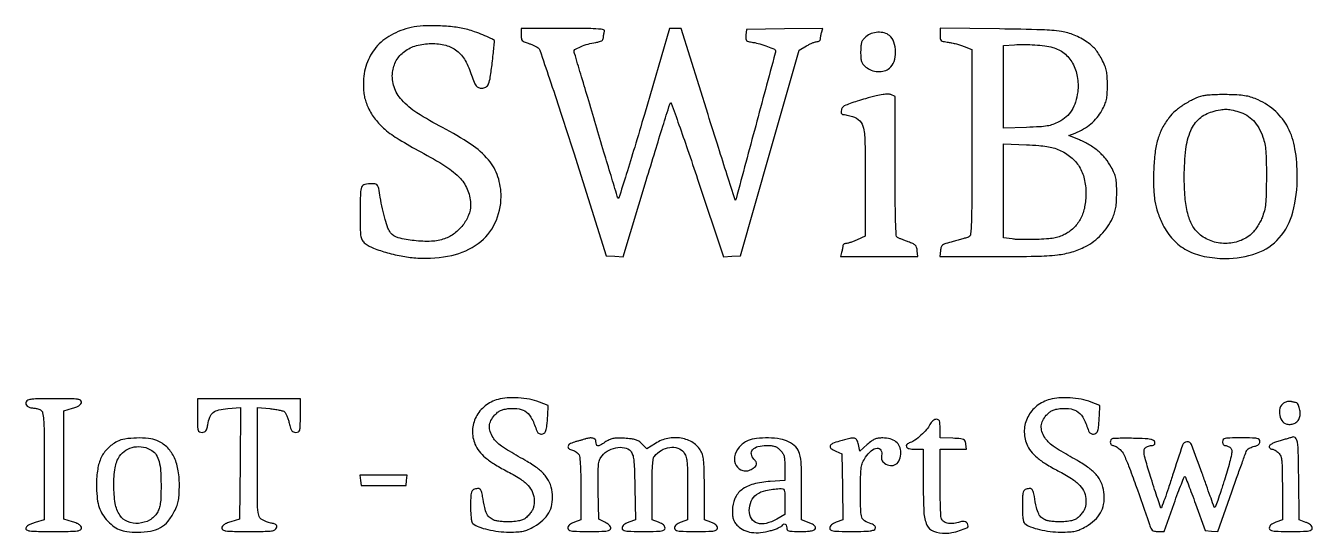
# Model space of a CAD drawing. Extents: x 48 to 1278, y 120 to 1454.
# Drawn here: x 117 to 805, y 1179 to 1451 of the extents above; entities that cross this region are included whole.
import ezdxf

# ---------------------------------------------------------------- set-up
doc = ezdxf.new("R2010")
doc.units = 0

msp = doc.modelspace()

# ---------------------------------------------------------------- linework, layer by layer
for points in [[(323.165676, 1449.526265, 0.070262), (312.492093, 1445.471059, 0.091306), (304.409744, 1438.861525, 0.094671), (299.408807, 1430.013193, 0.081441), (297.670896, 1419.453924, 0.017596), (297.801028, 1415.69319, 0.033087), (298.212744, 1412.682944, 0.034832), (299.000005, 1409.857222, 0.021999), (300.287129, 1406.684005, 0.056902), (304.045385, 1400.456943, 0.053632), (309.177713, 1395.09861, 0.03864), (316.737726, 1389.672444, 0.013482), (328.380523, 1383.031956, -0.018673), (341.779381, 1375.204472, -0.063716), (349.532477, 1368.762214, -0.097727), (353.585248, 1362.231136, -0.091758), (354.972461, 1354.5, -0.094332), (353.9168, 1349.114644, -0.069016), (350.885135, 1343.813487, -0.066884), (346.40455, 1339.381705, -0.076943), (341.110101, 1336.538846, -0.075891), (334.021815, 1335.19258, -0.036876), (324.7875, 1335.539198, -0.034438), (316.231594, 1337.096874, -0.170674), (312.219659, 1339.765847, -0.073889), (310.841653, 1342.299293, -0.017264), (309.334097, 1346.90813, -0.016829), (307.904269, 1352.556026, -0.013288), (306.727664, 1358.75, 0.005954), (305.893673, 1363.520969, 0.089642), (305.296307, 1365.090029, 0.206346), (304.320032, 1365.788826, 0.053615), (302.356347, 1366, 0.055429), (298.469096, 1365.567739, 0.244959), (296.766119, 1364.127666, 0.092438), (296.102946, 1360.922703, 0.004922), (296, 1350.465591, 0.002579), (296.048699, 1341.02483, 0.037255), (296.332121, 1337.690303, 0.106421), (297.085216, 1335.756185, 0.080403), (298.632937, 1334.074092, 0.075222), (303.143226, 1331.513449, 0.023691), (310.527602, 1329.075987, 0.023744), (318.864639, 1327.17686, 0.029911), (326.725295, 1326.255418, 0.066504), (344.951551, 1327.641962, 0.106794), (359.120283, 1333.995226, 0.123745), (368.050463, 1344.809716, 0.109832), (371.31585, 1359.061983, 0.08204), (369.62032, 1369.753702, 0.095847), (364.591119, 1378.700625, 0.070722), (355.233786, 1387.013871, 0.026114), (340.000311, 1396, -0.021956), (326.339181, 1403.90628, -0.067042), (318.180926, 1410.811838, -0.10255), (314.099308, 1417.776461, -0.109928), (313.259757, 1425.612198, -0.102271), (315.306164, 1431.869601, -0.1033), (319.66068, 1436.776988, -0.092721), (326.048013, 1439.895879, -0.066576), (333.934276, 1440.978038, -0.06286), (341.734372, 1440.020561, -0.104961), (347.645948, 1437.114831, -0.098682), (352.10391, 1431.907948, -0.050706), (355.541065, 1424, 0.016704), (356.831421, 1420.376351, 0.072366), (357.962773, 1418.400303, 0.124795), (359.269635, 1417.390157, 0.102791), (361, 1417.030626, 0.147535), (363.151401, 1417.679564, 0.149719), (364.570209, 1419.406866, 0.060302), (365.556174, 1422.969885, 0.00843), (366.569372, 1430.563235, 0.001904), (367.080697, 1435.110242, 0.003112), (367.475425, 1438.968567, 0.000464), (367.800213, 1442.384403, 0.249135), (367.722388, 1442.571359, 0.064461), (365.822962, 1443.76026, 0.009383), (361.638685, 1445.587618, 0.011438), (357.167608, 1447.322374, 0.023113), (353.560503, 1448.442225, 0.034004), (346.43552, 1449.78904, 0.0208), (337.90329, 1450.449427, 0.020866), (329.575521, 1450.398827, 0.043775)], [(382, 1445.658288, 0.036174), (382.138066, 1443.752441, 0.138034), (382.618182, 1442.674343, 0.119941), (383.631619, 1441.921759, 0.024313), (385.75, 1441.145141, -0.01578), (387.302455, 1440.605858, -0.014414), (388.866065, 1439.95449, -0.014596), (390.228573, 1439.291728, -0.044682), (391.091924, 1438.736854, -0.146279), (392.004545, 1437.457882, -0.000712), (397.205865, 1422.165243, -0.003081), (403.137989, 1404.279977, -0.001734), (410.129814, 1382.5), (427.575782, 1327.5), (432.086695, 1327.203426), (436.597609, 1326.906852), (448.906935, 1367.703426, -0.000934), (453.673669, 1383.395687, -0.00151), (457.794604, 1396.727291, -0.000211), (461.49691, 1408.560072, -0.110358), (461.877396, 1409.219267, -0.564395), (462.272319, 1409.139141, -0.000444), (466.405865, 1397.530706, -0.003104), (471.015268, 1384.289368, -0.001831), (476.365055, 1368.418387), (490.191577, 1326.898242), (494.746619, 1327.199121), (499.30166, 1327.5), (514.995294, 1382.5), (530.688927, 1437.5), (534.594464, 1439.73355, -0.017115), (536.21808, 1440.589725, -0.018101), (537.866811, 1441.315826, -0.018032), (539.326647, 1441.83647, -0.074418), (540.25, 1441.98355, 0.069503), (540.919864, 1442.083545, 0.084146), (541.489949, 1442.362355, 0.09781), (541.873873, 1442.771969, 0.137638), (542.013655, 1443.25, -0.030692), (542.059526, 1443.883461, -0.010309), (542.202043, 1444.799947, -0.010213), (542.401849, 1445.809912, -0.011511), (542.635802, 1446.771095), (543.244295, 1449.042189), (522.872148, 1448.771095), (502.5, 1448.5), (502.196808, 1445.386314, 0.033823), (502.142083, 1443.528506, 0.189052), (502.53328, 1442.633009, 0.141266), (503.501222, 1442.098467, 0.016333), (505.962297, 1441.62202, -0.029743), (509.726821, 1440.787971, -0.021763), (513.789643, 1439.43699, -0.013528), (517.405304, 1437.944016, -0.296277), (518, 1437.028497, -0.065595), (517.832142, 1435.754497, -0.000034), (507.422673, 1396.948057, -0.000018), (496.93344, 1357.860413, -0.127642), (496.600945, 1357.274438, -0.566344), (496.47234, 1357.304529, -0.000037), (492.204389, 1370.616012, -0.000901), (487.494439, 1385.401409, -0.000537), (481.941105, 1403.009309), (467.5, 1448.969741), (464.425608, 1448.98487), (461.351215, 1449), (447.925608, 1403.082452, -0.001863), (442.73004, 1385.555578, -0.003202), (438.253182, 1370.996151, -0.00058), (434.26734, 1358.374245, -0.657794), (433.851183, 1358.332452, -0.052959), (433.443357, 1359.293308, -0.000219), (430.091171, 1370.319533, -0.001091), (426.31779, 1382.849027, -0.000687), (421.962247, 1397.5, 0.000196), (417.623282, 1412.147789, 0.000313), (413.901216, 1424.666136, 0.000057), (410.604249, 1435.724813, 0.016869), (410.304436, 1436.618762, -0.36883), (410.709157, 1437.729655, -0.027663), (413.818861, 1439.268064, -0.031311), (417.802396, 1440.683892, -0.030092), (421.984512, 1441.613514, 0.022845), (423.902674, 1442.010832, 0.073816), (425.099645, 1442.513089, 0.122281), (425.75963, 1443.176535, 0.135681), (426, 1444.046021, -0.027375), (426.043862, 1444.846564, -0.017156), (426.178303, 1445.775144, -0.017211), (426.374216, 1446.683123, -0.029878), (426.606989, 1447.418213, 0.451667), (426.142577, 1448.30577, 0.042143), (423.386828, 1448.73922, 0.016305), (417.840555, 1448.956575, 0.001641), (404.606989, 1449), (382, 1449)], [(566.361212, 1444.634278, 0.043549), (564.888582, 1443.125841, 0.088305), (564.081283, 1441.683226, 0.065438), (563.688468, 1439.77817, 0.015742), (563.555448, 1436.54945, 0.015159), (563.623241, 1433.262436, 0.068886), (563.981187, 1431.385986, 0.092974), (564.780755, 1429.961443, 0.040821), (566.305764, 1428.415172, 0.090873), (569.197949, 1426.722627, 0.074549), (572.712399, 1426.012389, 0.076553), (576.188344, 1426.368958, 0.10681), (578.969306, 1427.774062, 0.145332), (581.380509, 1431.28723, 0.078815), (582.199139, 1436.507665, 0.078745), (581.362079, 1441.730261, 0.144446), (578.938568, 1445.25, 0.107918), (576.189037, 1446.632464, 0.07509), (572.719914, 1446.98398, 0.073286), (569.215064, 1446.290913, 0.092469)], [(606, 1445.71035, 0.029861), (606.124875, 1443.62125, 0.178894), (606.613465, 1442.667555, 0.137408), (607.678041, 1442.126522, 0.01522), (610.396496, 1441.669241, -0.019117), (612.377256, 1441.320158, -0.011373), (614.706925, 1440.761343, -0.011376), (617.007123, 1440.097628, -0.019238), (618.896496, 1439.424738), (623, 1437.782841), (623, 1387.998409, -0.000673), (622.958823, 1357.425785, -0.007985), (622.737556, 1345.570863, -0.012721), (622.341106, 1338.97919, -0.279741), (621.25, 1337.486001, -0.023655), (620.203614, 1337.1077, -0.003716), (618.104688, 1336.476373, -0.004122), (615.616897, 1335.770414, -0.003588), (613, 1335.071233, 0.009064), (609.006929, 1333.957371, 0.083011), (607.39433, 1333.16682, 0.157297), (606.593082, 1332.084602, 0.056918), (606.186642, 1330.192221), (605.873283, 1327), (636.186642, 1327.014781, 0.004217), (657.450217, 1327.204501, 0.023873), (668.757597, 1327.941582, 0.043623), (676.545147, 1329.520379, 0.046469), (683.769157, 1332.406464, 0.044346), (688.176011, 1335.179121, 0.039728), (692.202862, 1338.78021, 0.039743), (695.608057, 1342.971376, 0.044463), (698.16495, 1347.5, 0.028974), (699.280241, 1350.399608, 0.035437), (699.966073, 1353.221519, 0.029111), (700.328826, 1356.525145, 0.012203), (700.448584, 1361, 0.010785), (700.353556, 1365.94424, 0.041989), (699.973233, 1368.977961, 0.051516), (699.132812, 1371.587357, 0.022264), (697.513187, 1374.864222, 0.046205), (694.424307, 1379.419076, 0.043473), (690.493275, 1383.431542, 0.042213), (685.809415, 1386.806479, 0.038511), (680.482774, 1389.465636), (674.922795, 1391.72538), (678.211397, 1393.042866, 0.037353), (682.745427, 1395.265089, 0.043054), (686.673711, 1398.048465, 0.044708), (689.942462, 1401.359675, 0.046777), (692.515293, 1405.151995, 0.022379), (694.099269, 1408.366259, 0.049001), (694.949018, 1410.972332, 0.041456), (695.352112, 1413.953275, 0.012192), (695.477563, 1418.570705, 0.012761), (695.372161, 1423.204741, 0.040731), (694.972371, 1426.270344, 0.04571), (694.108589, 1429.038633, 0.019405), (692.477507, 1432.570705, 0.023194), (690.792254, 1435.529132, 0.035955), (689.047226, 1437.89227, 0.037911), (687.055424, 1439.890747, 0.030008), (684.628454, 1441.740675, 0.047358), (677.722196, 1445.483554, 0.063422), (670.872978, 1447.418472, 0.030532), (660.640315, 1448.317245, 0.003588), (637.75, 1448.761103), (606, 1449.148851)], [(666.26313, 1438.890924, -0.107309), (672.305094, 1435.842015, -0.094871), (676.856953, 1430.443156, -0.086392), (679.385479, 1423.271209, -0.071016), (679.587086, 1415.143839, -0.043753), (678.451094, 1409.664985, -0.0668), (676.450881, 1405.248926, -0.072277), (673.49678, 1401.76298, -0.062313), (669.528639, 1399.053887, -0.032313), (666.335144, 1397.666044, -0.044635), (663.313447, 1396.87466, -0.028568), (659.315109, 1396.433801, -0.005993), (652.278639, 1396.147173), (640, 1395.794346), (640, 1417.847269), (640, 1439.900192), (645.75, 1440.301234, -0.018471), (651.109448, 1440.476525, -0.016101), (656.719603, 1440.271981, -0.01666), (661.985157, 1439.733234, -0.029574)], [(566.170656, 1411.478451, 0.009018), (561.764507, 1410.180216, 0.01283), (557.903363, 1408.856694, 0.008837), (554.763185, 1407.625853, 0.155064), (553.935969, 1406.930636, 0.05568), (553.229888, 1405.479921, 0.105723), (553.060924, 1404.198028, 0.171979), (553.443285, 1403.342362, 0.204135), (554.25, 1402.994423, -0.042551), (554.956386, 1402.931024, -0.007959), (556.233904, 1402.684695, -0.008469), (557.721656, 1402.346791, -0.007654), (559.248398, 1401.947862, -0.137201), (563.070619, 1399.638028, -0.142527), (565.071275, 1395.712716, -0.043811), (565.859987, 1387.902984, -0.003271), (566, 1366.500768), (566, 1337.902216), (561.75, 1335.97307, -0.013565), (559.99453, 1335.232984, -0.014363), (558.234375, 1334.604159, -0.014093), (556.69162, 1334.150136, -0.061447), (555.75, 1334.021962, 0.069465), (555.080136, 1333.919861, 0.08391), (554.510051, 1333.639264, 0.097464), (554.126077, 1333.228469, 0.137463), (553.986345, 1332.75, -0.030524), (553.940775, 1332.11775, -0.010353), (553.799577, 1331.20625, -0.010252), (553.601557, 1330.203105, -0.011611), (553.369714, 1329.25), (552.766737, 1327), (573.446727, 1327), (594.126717, 1327), (593.813358, 1330.170025, 0.050371), (593.455934, 1331.940643, 0.124231), (592.771333, 1333.064712, 0.090978), (591.49142, 1333.931183, 0.019369), (588.978673, 1334.920025, -0.006783), (587.157582, 1335.58426, -0.007615), (585.424563, 1336.273531, -0.007066), (583.968517, 1336.902756, -0.040084), (583.228673, 1337.309017, -0.239337), (582.566918, 1338.46837, -0.004147), (582.263665, 1345.94455, -0.006574), (582.055162, 1356.860317, -0.001488), (582, 1375.398502), (582, 1412.67897), (579.75, 1413.6373, 0.109171), (578.101508, 1413.946093, 0.031349), (575.501045, 1413.698345, 0.021262), (571.764862, 1412.940288, 0.006451)], [(746.410347, 1412.926733, 0.052376), (741.675065, 1411.251235, 0.032151), (736.501946, 1408.364238, 0.03222), (731.766629, 1404.855327, 0.054693), (728.374866, 1401.282311, 0.042654), (724.791057, 1395.627131, 0.048793), (722.405011, 1389.689136, 0.041371), (720.960058, 1382.629011, 0.020185), (720.235639, 1373.456824, 0.016072), (720.175857, 1363.984579, 0.034785), (720.869068, 1356.738105, 0.041043), (722.45352, 1350.453096, 0.033617), (725.128083, 1344.059597, 0.071449), (730.634447, 1336.114836, 0.081691), (737.935995, 1330.459139, 0.074945), (747.197891, 1327.115794, 0.049242), (758.5, 1326, 0.084119), (775.254538, 1328.838849, 0.129791), (787.363163, 1337.013527, 0.117978), (794.591981, 1350.765556, 0.062353), (797, 1370, 0.041932), (795.766862, 1384.678179, 0.076653), (791.988706, 1396.05488, 0.089336), (785.465329, 1404.603228, 0.078013), (776.075982, 1410.822752, 0.026642), (772.785338, 1412.122076, 0.036085), (769.689729, 1412.914668, 0.028108), (765.971379, 1413.371758, 0.009552), (760.530352, 1413.627738, 0.009714), (756.390273, 1413.662855, 0.009666), (752.24508, 1413.537321, 0.009553), (748.628952, 1413.288463, 0.03692)], [(765.724381, 1404.48921, -0.062781), (769.998813, 1402.610688, -0.068487), (773.534763, 1399.773302, -0.063072), (776.388388, 1395.874508, -0.042686), (778.639322, 1390.841259, -0.03538), (779.584211, 1387.352353, -0.027192), (780.132718, 1383.442568, -0.017355), (780.402237, 1378.089307, -0.004557), (780.457934, 1369.5, -0.004045), (780.358791, 1360.251722, -0.021704), (780.045573, 1355.22353, -0.036867), (779.381021, 1351.557254, -0.031176), (778.158656, 1347.810325, -0.027063), (777.022224, 1345.344041, -0.023199), (775.571249, 1342.880577, -0.024013), (773.992962, 1340.700832, -0.043915), (772.478056, 1339.114876, -0.095335), (766.074193, 1335.358973, -0.08571), (758.48446, 1334.061285, -0.08558), (750.88896, 1335.383906, -0.094627), (744.469009, 1339.161355, -0.09204), (740.860799, 1343.746724, -0.058186), (738.41221, 1350.118347, -0.043434), (736.999358, 1358.664287, -0.019724), (736.573088, 1370, -0.02759), (737.399289, 1384.473352, -0.07411), (740.045463, 1394.415037, -0.109062), (744.689482, 1400.846989, -0.117077), (751.5, 1404.524235, -0.015579), (755.859881, 1405.548921, -0.050579), (758.812224, 1405.840998, -0.053115), (761.685925, 1405.527703, -0.01849)], [(669.793502, 1384.00853, -0.070024), (675.946925, 1380.248764, -0.083135), (680.414734, 1375.11983, -0.079728), (683.093749, 1368.632079, -0.058447), (683.994423, 1360.88398, -0.046532), (683.306976, 1353.594763, -0.069632), (681.261298, 1347.544907, -0.077017), (677.832307, 1342.72996, -0.073585), (673.057888, 1339.09045, -0.036387), (670.382525, 1337.858042, -0.039436), (667.627046, 1337.06539, -0.028816), (664.132563, 1336.559915, -0.00948), (658.948315, 1336.211651, -0.008214), (654.879927, 1336.082685, -0.007663), (650.714248, 1336.082953, -0.007662), (647.01432, 1336.196633, -0.025708), (644.601725, 1336.432474), (640, 1337.122546), (640, 1362.196281), (640, 1387.270016), (652.25, 1386.785396, -0.00718), (658.747295, 1386.43485, -0.022184), (663.114929, 1385.94087, -0.031029), (666.530768, 1385.180535, -0.031909)], [(117.322898, 1249.399075, 0.168845), (117.283244, 1248.155339, 0.142227), (118.014706, 1247.051509, 0.106255), (119.444033, 1246.286734, 0.067892), (121.315741, 1246.015313, -0.043396), (122.15029, 1245.935648, -0.02281), (123.166297, 1245.700413, -0.022516), (124.192499, 1245.36244, -0.032066), (125.065741, 1244.964816, -0.216636), (126.210808, 1243.467032, -0.040405), (126.724319, 1239.95723, -0.014976), (126.958083, 1233.196271, -0.001153), (127, 1215.022941), (127, 1186.116249), (122.257668, 1184.776828, 0.023598), (120.236869, 1184.101642, 0.043232), (118.678858, 1183.337369, 0.055829), (117.624892, 1182.529454, 0.154971), (117.184344, 1181.718704, 0.331814), (117.636626, 1180.783631, 0.091116), (119.300327, 1180.273016, 0.026562), (122.929635, 1180.044255, 0.002459), (131.926676, 1180, 0.002446), (141.070645, 1180.04473, 0.027662), (144.683684, 1180.280247, 0.092131), (146.394767, 1180.817332, 0.27754), (147, 1181.823696, 0.151358), (146.714538, 1182.745096, 0.092733), (145.903326, 1183.555642, 0.057506), (144.472493, 1184.309967, 0.019645), (142.25, 1185.073696), (137.5, 1186.5), (137.5, 1215.5), (137.5, 1244.5), (142.25, 1245.926304, 0.019645), (144.472493, 1246.690033, 0.057506), (145.903326, 1247.444358, 0.092733), (146.714538, 1248.254904, 0.151358), (147, 1249.176304, 0.272532), (146.409474, 1250.179241, 0.095707), (144.757976, 1250.718625, 0.028657), (141.265269, 1250.954914, 0.002563), (132.468615, 1251, 0.00332), (124.391584, 1250.946366, 0.023012), (120.441823, 1250.711888, 0.048977), (118.240168, 1250.258283, 0.229751)], [(209, 1242, 0.003815), (209.044747, 1236.135125, 0.061728), (209.317003, 1234.182796, 0.21708), (210.028643, 1233.31947, 0.113961), (211.412102, 1233, 0.071109), (212.698006, 1233.183807, 0.158599), (213.505159, 1233.734276, 0.102489), (214.043429, 1234.838919, 0.020449), (214.499523, 1236.997176, -0.049978), (215.628851, 1241.121983, -0.131644), (217.41677, 1243.579863, -0.116083), (220.349053, 1244.992658, -0.034453), (225.303814, 1245.736315), (232.030186, 1246.276244), (231.765093, 1216.388122), (231.5, 1186.5), (226.75, 1185.073696, 0.019645), (224.527507, 1184.309967, 0.057506), (223.096674, 1183.555642, 0.092733), (222.285462, 1182.745096, 0.151358), (222, 1181.823696, 0.271122), (222.586433, 1180.821701, 0.096712), (224.221734, 1180.281698, 0.028941), (227.68157, 1180.045188, 0.002596), (236.383369, 1180, 0.00271), (245.120503, 1180.04735, 0.029219), (248.645699, 1180.291894, 0.088751), (250.422482, 1180.850718, 0.211382), (251.266385, 1181.910655, 0.096203), (251.329715, 1182.899424, 0.189609), (250.956292, 1183.578728, 0.106595), (250.018765, 1184.068024, 0.020798), (248.151426, 1184.499415, -0.080128), (243.683891, 1186.106743, -0.214932), (241.705747, 1188.75199, -0.052987), (241.077519, 1194.297678, -0.001732), (241, 1216.679789), (241, 1246.28921), (247.615158, 1245.671477, -0.013159), (250.243068, 1245.356131, -0.016299), (252.668103, 1244.91901, -0.014704), (254.657786, 1244.431387, -0.106141), (255.527299, 1243.977344, -0.101695), (256.102575, 1243.25919, -0.020419), (256.792151, 1241.762935, -0.020796), (257.462012, 1239.924628, -0.018103), (258.011882, 1237.950472, 0.01485), (258.749593, 1235.233687, 0.083267), (259.417326, 1233.889313, 0.150042), (260.292614, 1233.229714, 0.087202), (261.599741, 1233, 0.11533), (262.974218, 1233.32131, 0.215987), (263.683326, 1234.187399, 0.061404), (263.955149, 1236.144969, 0.00383), (264, 1242), (264, 1251), (236.5, 1251), (209, 1251)], [(369.703841, 1250.632715, 0.098999), (362.755829, 1247.093331, 0.106961), (357.928089, 1241.234157, 0.109757), (356.032058, 1234.032412, 0.109073), (357.357144, 1226.687661, 0.068313), (359.535235, 1222.988878, 0.048735), (362.871406, 1219.520699, 0.038484), (367.592519, 1216.075044, 0.019202), (374.034819, 1212.427856, -0.022199), (381.252269, 1208.284531, -0.062988), (385.714789, 1204.591417, -0.091484), (388.149117, 1200.803464, -0.09749), (389, 1196.48098, -0.030324), (388.856777, 1194.121597, -0.059048), (388.410486, 1192.291687, -0.060249), (387.556076, 1190.640568, -0.032845), (386.14865, 1188.840339, -0.035391), (384.363528, 1187.106476, -0.078345), (382.743405, 1186.127138, -0.062543), (380.677681, 1185.572264, -0.016322), (377.254621, 1185.212037, -0.019816), (374.68768, 1185.128375, -0.016722), (371.97175, 1185.238399, -0.017048), (369.499346, 1185.506517, -0.044194), (367.755843, 1185.915564, -0.097158), (365.39052, 1187.246347, -0.101793), (363.749423, 1189.353394, -0.060735), (362.535833, 1192.811535, -0.014881), (361.415727, 1198.75, 0.032606), (360.822523, 1201.379797, 0.160848), (359.968626, 1202.611977, 0.201), (358.670977, 1202.942089, 0.054755), (356.581787, 1202.393011, 0.186509), (355.790192, 1201.677168, 0.072753), (355.316162, 1200.254256, 0.036588), (355.064758, 1197.826456, 0.00751), (355, 1193.515456, 0.01033), (355.075534, 1189.859892, 0.023132), (355.318424, 1187.093518, 0.026903), (355.696125, 1185.10414, 0.163439), (356.25, 1184.231268, 0.081654), (359.370997, 1182.450912, 0.030547), (364.210401, 1180.983641, 0.028908), (369.850503, 1179.983463, 0.028729), (375.580062, 1179.637748, 0.011827), (380.282471, 1179.735711, 0.044119), (383.212644, 1180.12673, 0.052112), (385.77639, 1180.990499, 0.021292), (389.055226, 1182.662974, 0.055295), (393.656911, 1185.981171, 0.079641), (396.794917, 1189.888468, 0.0831), (398.469025, 1194.4482, 0.066154), (398.752008, 1199.689809, 0.063183), (397.649991, 1205.006578, 0.080419), (395.291, 1209.417878, 0.067864), (391.31363, 1213.38189, 0.031997), (385.253233, 1217.389174, -0.002753), (375.818943, 1222.863283, -0.020316), (371.443673, 1225.679388, -0.04332), (368.878847, 1227.835787, -0.059468), (367.01774, 1230.202806, -0.05688), (365.497659, 1233.483643, -0.096955), (365.116486, 1236.470428, -0.100755), (365.891273, 1239.3007, -0.065387), (367.809391, 1242.112701, -0.036082), (369.469659, 1243.720843, -0.066028), (371.058329, 1244.728967, -0.059779), (372.961461, 1245.347357, -0.024745), (375.643787, 1245.739794, -0.065694), (381.026396, 1245.549136, -0.129787), (384.895266, 1243.799375, -0.108276), (387.835148, 1240.105439, -0.037575), (390.383836, 1233.75, 0.095442), (390.746251, 1233.081181, 0.071451), (391.365793, 1232.514062, 0.06952), (392.138977, 1232.131209, 0.080411), (392.949563, 1232, 0.178914), (394.361992, 1232.52212, 0.137036), (395.285473, 1233.900598, 0.057154), (395.849627, 1236.63176, 0.009689), (396.223173, 1241.949008), (396.5, 1247.398016), (391.787869, 1249.167279, 0.042058), (386.499741, 1250.65998, 0.031208), (380.475883, 1251.439283, 0.031737), (374.58026, 1251.455833, 0.053337)], [(664.703841, 1250.632715, 0.098999), (657.755829, 1247.093331, 0.106961), (652.928089, 1241.234157, 0.109757), (651.032058, 1234.032412, 0.109073), (652.357144, 1226.687661, 0.068313), (654.535235, 1222.988878, 0.048735), (657.871406, 1219.520699, 0.038484), (662.592519, 1216.075044, 0.019202), (669.034819, 1212.427856, -0.022199), (676.252269, 1208.284531, -0.062988), (680.714789, 1204.591417, -0.091484), (683.149117, 1200.803464, -0.09749), (684, 1196.48098, -0.030324), (683.856777, 1194.121597, -0.059048), (683.410486, 1192.291687, -0.060249), (682.556076, 1190.640568, -0.032845), (681.14865, 1188.840339, -0.035391), (679.363528, 1187.106476, -0.078345), (677.743405, 1186.127138, -0.062543), (675.677681, 1185.572264, -0.016322), (672.254621, 1185.212037, -0.019816), (669.68768, 1185.128375, -0.016722), (666.97175, 1185.238399, -0.017048), (664.499346, 1185.506517, -0.044194), (662.755843, 1185.915564, -0.097158), (660.39052, 1187.246347, -0.101793), (658.749423, 1189.353394, -0.060735), (657.535833, 1192.811535, -0.014881), (656.415727, 1198.75, 0.032606), (655.822523, 1201.379797, 0.160848), (654.968626, 1202.611977, 0.201), (653.670977, 1202.942089, 0.054755), (651.581787, 1202.393011, 0.186509), (650.790192, 1201.677168, 0.072753), (650.316162, 1200.254256, 0.036588), (650.064758, 1197.826456, 0.00751), (650, 1193.515456, 0.01033), (650.075534, 1189.859892, 0.023132), (650.318424, 1187.093518, 0.026903), (650.696125, 1185.10414, 0.163439), (651.25, 1184.231268, 0.081654), (654.370997, 1182.450912, 0.030547), (659.210401, 1180.983641, 0.028908), (664.850503, 1179.983463, 0.028729), (670.580062, 1179.637748, 0.011827), (675.282471, 1179.735711, 0.044119), (678.212644, 1180.12673, 0.052112), (680.77639, 1180.990499, 0.021292), (684.055226, 1182.662974, 0.055295), (688.656911, 1185.981171, 0.079641), (691.794917, 1189.888468, 0.0831), (693.469025, 1194.4482, 0.066154), (693.752008, 1199.689809, 0.063183), (692.649991, 1205.006578, 0.080419), (690.291, 1209.417878, 0.067864), (686.31363, 1213.38189, 0.031997), (680.253233, 1217.389174, -0.002753), (670.818943, 1222.863283, -0.020316), (666.443673, 1225.679388, -0.04332), (663.878847, 1227.835787, -0.059468), (662.01774, 1230.202806, -0.05688), (660.497659, 1233.483643, -0.096955), (660.116486, 1236.470428, -0.100755), (660.891273, 1239.3007, -0.065387), (662.809391, 1242.112701, -0.036082), (664.469659, 1243.720843, -0.066028), (666.058329, 1244.728967, -0.059779), (667.961461, 1245.347357, -0.024745), (670.643787, 1245.739794, -0.065694), (676.026396, 1245.549136, -0.129787), (679.895266, 1243.799375, -0.108276), (682.835148, 1240.105439, -0.037575), (685.383836, 1233.75, 0.095442), (685.746251, 1233.081181, 0.071451), (686.365793, 1232.514062, 0.06952), (687.138977, 1232.131209, 0.080411), (687.949563, 1232, 0.178914), (689.361992, 1232.52212, 0.137036), (690.285473, 1233.900598, 0.057154), (690.849627, 1236.63176, 0.009689), (691.223173, 1241.949008), (691.5, 1247.398016), (686.787869, 1249.167279, 0.042058), (681.499741, 1250.65998, 0.031208), (675.475883, 1251.439283, 0.031737), (669.58026, 1251.455833, 0.053337)], [(790.378419, 1249.0172, 0.196943), (788.070987, 1246.765789, 0.124225), (787.456995, 1242.999321, 0.122543), (788.703202, 1239.35461, 0.190133), (791.37149, 1237.442898, 0.089931), (793.67977, 1237.289114, 0.100636), (795.79698, 1237.975381, 0.103376), (797.436496, 1239.413544, 0.100033), (798.386606, 1241.404224, 0.084037), (798.560308, 1243.62022, 0.050584), (798.059686, 1246.215788, 0.051659), (797.160548, 1248.373395, 0.274801), (796.106538, 1249, -0.033303), (795.651658, 1249.030332, -0.014209), (795.049358, 1249.128507, -0.013986), (794.410744, 1249.26995, -0.017863), (793.831787, 1249.43747, 0.077542), (793.171933, 1249.545722, 0.032245), (792.267998, 1249.494472, 0.030934), (791.288499, 1249.313246, 0.034865)], [(600.576763, 1237.148444, -0.060612), (598.750338, 1234.469144, -0.027467), (595.776471, 1231.428644, -0.026925), (592.571181, 1228.795465, -0.08182), (590.065706, 1227.520854, 0.09498), (588.150017, 1226.482443, 0.390629), (587.981897, 1225.288379, 0.195059), (589.497458, 1224.294151, 0.048867), (592.5, 1224), (597, 1224), (597, 1205.967881, 0.011222), (597.351936, 1190.289213, 0.094068), (598.976808, 1183.425981, 0.204209), (602.523286, 1180.136217, 0.086461), (609.044863, 1179, 0.053195), (612.337844, 1179.351337, 0.025004), (616.477084, 1180.463898, 0.016601), (620.316096, 1181.846892, 0.31364), (620.984687, 1182.85858, 0.114934), (620.611639, 1184.303072, 0.182982), (619.669675, 1185.141382, 0.124228), (618.09109, 1185.328671, 0.042196), (615.815582, 1184.835473, -0.051908), (612.543352, 1184.192372, -0.086805), (609.755588, 1184.423839, -0.114295), (607.734244, 1185.485484, -0.150565), (606.633147, 1187.239061, -0.054715), (606.392228, 1188.806719, -0.002857), (606.201263, 1193.903037, -0.004491), (606.062991, 1199.97745, -0.003247), (606.013655, 1206.75), (606, 1224), (613.066422, 1224), (620.132845, 1224), (619.816422, 1226.75, 0.067661), (619.405903, 1228.3599, 0.197264), (618.619372, 1229.164054, 0.084189), (617.037708, 1229.549383, 0.006802), (612.75, 1229.79569), (606, 1230.09138), (606, 1235.04569, 0.011836), (605.934543, 1237.810536, 0.08316), (605.650374, 1239.122656, 0.187416), (605.052547, 1239.764699, 0.113107), (604.02568, 1240, 0.110645), (603.132178, 1239.799827, 0.062602), (602.191172, 1239.202197, 0.055018), (601.305684, 1238.289015, 0.045739)], [(166, 1228.051318, 0.072813), (160.981606, 1224.362216, 0.086307), (157.569584, 1219.576112, 0.073696), (155.629057, 1213.303361, 0.038425), (155.005577, 1205.124273, 0.02072), (155.278678, 1198.651317, 0.046898), (156.142742, 1193.829845, 0.058328), (157.729259, 1189.943527, 0.054159), (160.202995, 1186.421583, 0.041608), (163.71843, 1183.03254, 0.074237), (167.165083, 1180.986497, 0.067181), (171.295208, 1179.917104, 0.028605), (177.008002, 1179.562428, 0.04531), (183.904549, 1180.155243, 0.084422), (189.168659, 1182.045533, 0.090952), (193.257178, 1185.451678, 0.060016), (196.592467, 1190.599469, 0.022551), (198.04754, 1193.948031, 0.044114), (198.841425, 1196.74402, 0.03658), (199.213941, 1199.958931, 0.011206), (199.310897, 1204.850799, 0.04302), (198.553654, 1213.377029, 0.073599), (196.300815, 1220.141166, 0.086953), (192.529607, 1225.18621, 0.088007), (187.282119, 1228.623161, 0.07802), (182.843892, 1229.749697, 0.029938), (176.464078, 1229.960271, 0.029718), (170.153276, 1229.414406, 0.08592)], [(184.648872, 1223.290675, -0.111363), (186.964945, 1220.927945, -0.075383), (188.449919, 1217.446098, -0.048035), (189.263509, 1212.295108, -0.015166), (189.5, 1204.5, -0.006514), (189.421076, 1198.442658, -0.02856), (189.123925, 1194.877705, -0.046911), (188.515997, 1192.327518, -0.050418), (187.452711, 1190, -0.135248), (183.394697, 1186.04408, -0.108899), (177.529428, 1184.313899, -0.11287), (171.649961, 1185.231856, -0.153972), (167.523491, 1188.604493, -0.104905), (165.057037, 1194.944868, -0.039218), (164.256083, 1204.508663, -0.039112), (164.953097, 1214.036481, -0.110621), (167.360431, 1220.214601, -0.106309), (170.701617, 1223.43551, -0.095076), (175.205929, 1225.160149, -0.092751), (180.126627, 1225.116405, -0.09521)], [(416.5, 1229.474919, -0.0179), (415.884753, 1229.273689, -0.002284), (414.545312, 1228.894699, -0.002673), (412.950539, 1228.460492, -0.002222), (411.25, 1228.015323, 0.047605), (408.353357, 1226.968685, 0.195231), (407.114324, 1225.620718, 0.338549), (407.502931, 1224.342636, 0.094491), (409.526378, 1223.404024, -0.051088), (410.564994, 1223.02726, -0.040342), (411.596633, 1222.421806, -0.041623), (412.470538, 1221.693817, -0.075554), (413.026378, 1220.950713, -0.105201), (413.413356, 1219.61385, -0.00476), (413.713998, 1214.818709, -0.00779), (413.929217, 1209.084436, -0.005484), (414, 1202.630469), (414, 1186.129456), (410.5, 1184.86384, 0.033285), (409.011547, 1184.210669, 0.059852), (407.912218, 1183.459176, 0.078533), (407.233092, 1182.644429, 0.135347), (407, 1181.799112, 0.244445), (407.502955, 1180.831815, 0.114657), (408.848011, 1180.289111, 0.035278), (411.687644, 1180.048135, 0.003533), (418.5, 1180, 0.00362), (425.231772, 1180.048733, 0.034218), (428.106678, 1180.287573, 0.107791), (429.480666, 1180.814255, 0.255971), (429.978358, 1181.75, 0.139515), (429.743986, 1182.536521, 0.054692), (429.029038, 1183.427677, 0.047828), (427.983251, 1184.290478, 0.03984), (426.728358, 1185), (423.5, 1186.5), (423.223978, 1201.745469, -0.003722), (423.134489, 1210.139922, -0.020407), (423.304834, 1214.669169, -0.038763), (423.754772, 1217.532042, -0.086884), (424.622478, 1219.546581, -0.106703), (427.977191, 1222.853043, -0.089925), (432.605614, 1224.734968, -0.098537), (437.227425, 1224.782934, -0.163558), (440.595012, 1222.89789, -0.109609), (441.646207, 1221.052957, -0.046475), (442.23368, 1218.250958, -0.021074), (442.575183, 1213.492446, -0.00285), (442.813431, 1203.485555), (443.126861, 1186.17533), (439.563431, 1184.886776, 0.032346), (438.041796, 1184.222449, 0.059489), (436.924219, 1183.465804, 0.07874), (436.236179, 1182.648358, 0.136462), (436, 1181.799112, 0.244445), (436.502955, 1180.831815, 0.114657), (437.848011, 1180.289111, 0.035278), (440.687644, 1180.048135, 0.003533), (447.5, 1180, 0.003533), (454.312356, 1180.048135, 0.035278), (457.151989, 1180.289111, 0.114657), (458.497045, 1180.831815, 0.244445), (459, 1181.799112, 0.135347), (458.766908, 1182.644429, 0.078533), (458.087782, 1183.459176, 0.059852), (456.988453, 1184.210669, 0.033285), (455.5, 1184.86384), (452, 1186.129456), (452, 1202.373598, -0.004346), (452.06624, 1209.994204, -0.013193), (452.293013, 1215.17207, -0.014543), (452.650358, 1218.761147, -0.138876), (453.25, 1220.162566, -0.090098), (456.96447, 1223.360359, -0.098188), (461.458099, 1224.926346, -0.111948), (465.743759, 1224.568144, -0.150605), (468.92742, 1222.365141, -0.08425), (470.080095, 1220.247208, -0.056077), (470.679951, 1217.542827, -0.023806), (470.944222, 1213.040985, -0.002758), (471, 1202.929869), (471, 1186.129456), (467.5, 1184.86384, 0.033285), (466.011547, 1184.210669, 0.059852), (464.912218, 1183.459176, 0.078533), (464.233092, 1182.644429, 0.135347), (464, 1181.799112, 0.244445), (464.502955, 1180.831815, 0.114657), (465.848011, 1180.289111, 0.035278), (468.687644, 1180.048135, 0.003533), (475.5, 1180, 0.003533), (482.312356, 1180.048135, 0.035278), (485.151989, 1180.289111, 0.114657), (486.497045, 1180.831815, 0.244445), (487, 1181.799112, 0.135347), (486.766908, 1182.644429, 0.078533), (486.087782, 1183.459176, 0.059852), (484.988453, 1184.210669, 0.033285), (483.5, 1184.86384), (480, 1186.129456), (480, 1202.83033, 0.003513), (479.934723, 1212.120435, 0.019145), (479.671645, 1217.14235, 0.03601), (479.136475, 1220.404373, 0.064506), (478.172735, 1222.938336, 0.129886), (473.982879, 1227.430487, 0.098453), (467.663285, 1229.849725, 0.091348), (460.467827, 1229.757205, 0.092797), (453.821378, 1227.101676), (449.251194, 1224.203351), (446.636155, 1226.81839, 0.04857), (444.966894, 1228.191424, 0.07082), (443.254138, 1229.018497, 0.050033), (440.969323, 1229.501859, 0.013371), (437.260558, 1229.805758, 0.012888), (433.390985, 1229.918949, 0.05131), (431.030766, 1229.684375, 0.066783), (429.090655, 1229.009072, 0.032644), (426.831335, 1227.674376, -0.019322), (424.294346, 1226.083046, -0.157053), (422.970599, 1225.800876, -0.309789), (422.234598, 1226.42379, -0.067), (422, 1228.166667, 0.209644), (421.538862, 1229.218141, 0.128365), (420.323587, 1229.864573, 0.089104), (418.528794, 1229.964799, 0.05755)], [(503.415186, 1228.578588, 0.11346), (498.600866, 1225.019494, 0.134027), (496.186667, 1219.914965, 0.176594), (497.005056, 1215.266594, 0.20298), (500.579512, 1212.5694, 0.053837), (501.854537, 1212.391886, 0.05242), (503.149909, 1212.487892, 0.051566), (504.416409, 1212.854501, 0.048847), (505.605889, 1213.477424, 0.045304), (507.252044, 1214.783167, 0.160935), (507.878216, 1215.955621, 0.181027), (507.646619, 1217.181136, 0.060184), (506.5, 1218.642857, -0.151732), (505.116364, 1221.273337, -0.232967), (505.801259, 1223.70351, -0.147526), (508.65235, 1225.433468, -0.063195), (513.116883, 1226, -0.022096), (515.737696, 1225.884124, -0.057753), (517.581032, 1225.503264, -0.070072), (519.073813, 1224.76545, -0.046644), (520.545455, 1223.545455, -0.051532), (521.851373, 1221.938529, -0.080904), (522.5722, 1220.31567, -0.05279), (522.911093, 1218.089281, -0.011394), (523, 1214.188347), (523, 1207.285786), (515.168101, 1206.748976, 0.045906), (506.173256, 1205.295719, 0.100867), (499.935598, 1202.259607, 0.128398), (496.295462, 1197.582498, 0.101841), (495, 1191.288218, 0.018698), (495.113699, 1188.248825, 0.063932), (495.510694, 1186.31495, 0.077451), (496.337028, 1184.745973, 0.036528), (497.837424, 1183.00873, 0.087852), (501.130501, 1180.706426, 0.07208), (505.248363, 1179.473206, 0.063112), (510.049437, 1179.372316, 0.044495), (515.352465, 1180.414087, 0.012468), (517.520977, 1181.103574, 0.016685), (519.448307, 1181.842587, 0.013888), (520.991974, 1182.545488, 0.141472), (521.50812, 1183.013139, -0.107866), (522.307714, 1183.840265, -0.248319), (523.143357, 1183.92464, -0.213004), (523.780155, 1183.261185, -0.086506), (524, 1182, 0.148557), (524.326238, 1180.926207, 0.181113), (525.174126, 1180.317631, 0.060081), (526.995796, 1180.053139, 0.006042), (531.393011, 1180, 0.009209), (535.109007, 1180.068444, 0.037828), (537.345644, 1180.321026, 0.069256), (538.698888, 1180.779053, 0.187071), (539.368497, 1181.517906, 0.177626), (539.380156, 1182.304404, 0.123714), (538.886677, 1183.052803, 0.06891), (537.795032, 1183.806185, 0.021469), (535.975486, 1184.626485), (532, 1186.217159), (532, 1203.15824, 0.00802), (531.79801, 1215.749761, 0.060566), (530.892511, 1221.61931, 0.125188), (528.844184, 1225.170979, 0.081893), (525.019231, 1227.990189, 0.079838), (520.632777, 1229.406935, 0.03147), (514.294295, 1229.97989, 0.031504), (507.92195, 1229.751926, 0.078134)], [(552.25, 1228.29126, 0.025121), (548.482947, 1226.972013, 0.209648), (547.253787, 1225.705409, 0.340868), (547.659395, 1224.393941, 0.049839), (550.25, 1222.930467), (553.5, 1221.5), (553.772777, 1203.822964), (554.045555, 1186.145929), (550.522777, 1184.872076, 0.032943), (549.022412, 1184.214903, 0.059723), (547.916528, 1183.461566, 0.078611), (547.234202, 1182.645852, 0.135748), (547, 1181.799112, 0.249189), (547.515431, 1180.829112, 0.111408), (548.902623, 1180.287819, 0.03417), (551.830532, 1180.047711, 0.003378), (558.893011, 1180, 0.004557), (565.24569, 1180.057893, 0.025984), (568.612373, 1180.294562, 0.051372), (570.547294, 1180.736992, 0.222817), (571.373911, 1181.532013, 0.130431), (571.453094, 1182.269148, 0.140002), (571.15132, 1182.926139, 0.094232), (570.421511, 1183.509228, 0.036454), (569.2309, 1184.031414, -0.04745), (565.66929, 1185.687632, -0.181547), (564.153795, 1187.555926, -0.076399), (563.589623, 1190.845948, -0.004332), (563.5, 1201.190997, -0.003357), (563.561512, 1210.353867, -0.032542), (563.866015, 1214.225572, -0.068409), (564.623128, 1216.857015, -0.042079), (566.173823, 1219.68972, -0.067534), (569.217794, 1223.161482, -0.154704), (572.375202, 1224.530488, -0.309629), (574.358459, 1223.451171, -0.166708), (574.768767, 1220.570716, 0.04973), (574.650705, 1219.255199, 0.089896), (574.853462, 1218.196265, 0.092626), (575.408909, 1217.296815, 0.055517), (576.354363, 1216.464348, 0.119835), (579.517158, 1215.228586, 0.183052), (582.354293, 1215.887348, 0.159012), (584.316702, 1218.389091, 0.087669), (585, 1222.256161, 0.103374), (584.328114, 1225.471203, 0.120986), (582.439288, 1227.94126, 0.105422), (579.386737, 1229.480691, 0.064344), (575.368022, 1230, 0.034034), (572.941187, 1229.834618, 0.067406), (571.085319, 1229.319606, 0.060107), (569.30129, 1228.285373, 0.022321), (567.060293, 1226.435506), (563.114824, 1222.871012), (562.446121, 1226.435506, 0.079975), (561.588773, 1228.820766, 0.22522), (560.18586, 1229.828861, 0.105043), (557.698765, 1229.756011, 0.012007)], [(697.69757, 1229.364237, 0.122505), (697.096402, 1228.364972, 0.129774), (697.051044, 1227.223124, 0.154349), (697.560679, 1226.342615, 0.187097), (698.444236, 1226, -0.102014), (699.163114, 1225.851786, -0.029241), (700.184813, 1225.339062, -0.028122), (701.296316, 1224.611146, -0.02656), (702.341527, 1223.75, -0.100101), (704.231108, 1221.152984, -0.014515), (706.7942, 1215.09818, -0.008723), (710.581498, 1204.849365, -0.001328), (717.7265, 1184.25, 0.019144), (718.672739, 1181.806746, 0.108909), (719.482939, 1180.68318, 0.142245), (720.583967, 1180.156077, 0.040997), (722.484269, 1180), (725.780533, 1180), (731.112532, 1194.944401, -0.00369), (733.192465, 1200.640818, -0.006326), (735.021738, 1205.355403, -0.001777), (736.643503, 1209.342351, -0.535417), (736.932978, 1209.400355, -0.103932), (737.218234, 1208.963323, -0.000755), (738.799424, 1204.882391, -0.002826), (740.58032, 1200.186467, -0.001802), (742.600935, 1194.705955), (747.780447, 1180.5), (751.160231, 1180.203346), (754.540015, 1179.906692), (761.942213, 1201.203346, -0.001895), (764.843959, 1209.450937, -0.002882), (767.433478, 1216.592414, -0.001061), (769.709944, 1222.719349, -0.072559), (770.241304, 1223.685721, -0.089785), (770.784612, 1224.185927, -0.029805), (771.735686, 1224.712234, -0.028566), (772.881316, 1225.181447, -0.02886), (774.069098, 1225.515176, 0.04065), (775.378743, 1225.916653, 0.085222), (776.284685, 1226.470529, 0.109768), (776.812849, 1227.189835, 0.104047), (777, 1228.079455, 0.201261), (776.565053, 1229.116242, 0.147716), (775.448286, 1229.701986, 0.043457), (773.029947, 1229.95168, 0.004007), (767, 1230, 0.003852), (760.866382, 1229.952743, 0.045528), (758.5, 1229.7, 0.160003), (757.42216, 1229.090416, 0.186821), (757, 1228, 0.063606), (757.097671, 1227.235333, 0.081531), (757.384481, 1226.5875, 0.098481), (757.809714, 1226.154039, 0.15079), (758.30887, 1226, -0.070717), (758.924589, 1225.912479, -0.030507), (759.70674, 1225.632812, -0.029428), (760.516334, 1225.22844, -0.034403), (761.229588, 1224.75, -0.212318), (761.934651, 1223.436844, -0.064554), (761.808508, 1221.128918, -0.024552), (760.825918, 1216.981451, -0.002632), (758.027661, 1207.5, -0.005657), (756.125379, 1201.427092, -0.010849), (754.439471, 1196.608597, -0.007608), (753.025396, 1193.000135, -0.670844), (752.598469, 1193, -0.010719), (752.177449, 1194.092289, -0.000292), (750.442672, 1198.90625, -0.000605), (748.4135, 1204.568963, -0.000415), (746.123789, 1211, 0.005804), (740.447833, 1226.414008, 0.326783), (738.025311, 1227.982798, 0.304976), (735.65185, 1226.182071, 0.005343), (730.339295, 1210.099141, -0.003157), (728.100602, 1203.221029, -0.005404), (726.134706, 1197.514918, -0.001321), (724.382163, 1192.641889, -0.549005), (724.08978, 1192.576887, -0.115913), (723.805767, 1193.035375, -0.000815), (722.348049, 1197.402314, -0.003085), (720.714566, 1202.425903, -0.001963), (718.872419, 1208.291936, -0.002781), (716.137826, 1217.297836, -0.025767), (715.179489, 1221.253086, -0.068426), (715.069979, 1223.461212, -0.20885), (715.772151, 1224.75, -0.047249), (716.526158, 1225.228756, -0.031904), (717.462185, 1225.632812, -0.03216), (718.426584, 1225.909528, -0.053833), (719.264454, 1226, 0.067861), (720.066535, 1226.109364, 0.144977), (720.591761, 1226.437906, 0.152224), (720.837961, 1226.986644, 0.077384), (720.811352, 1227.75, 0.218935), (720.140808, 1228.688518, 0.085882), (718.609887, 1229.243901, 0.033414), (715.681776, 1229.566895, 0.004406), (709.435598, 1229.780903, 0.006045), (705.154014, 1229.838055, 0.009185), (701.433363, 1229.77438, 0.004486), (698.305378, 1229.635238, 0.185064)], [(794.5, 1230.467582, -0.014867), (793.844663, 1230.249751, -0.001202), (792.104688, 1229.732845, -0.001619), (790.025172, 1229.127813, -0.001243), (787.75, 1228.479957, 0.017595), (785.351431, 1227.711341, 0.035647), (783.539654, 1226.909717, 0.044994), (782.338223, 1226.126437, 0.229696), (782, 1225.429042, 0.104101), (782.114772, 1224.883764, 0.098999), (782.440625, 1224.419781, 0.096675), (782.927431, 1224.108833, 0.094196), (783.5, 1224, -0.095343), (784.214566, 1223.862493, -0.034745), (785.146875, 1223.4125, -0.032922), (786.123995, 1222.765364, -0.033666), (787, 1222, -0.111656), (788.114803, 1220.233686, -0.058914), (788.690952, 1217.692139, -0.023721), (788.947129, 1213.264909, -0.002592), (789, 1203.064728), (789, 1186.129456), (785.5, 1184.86384, 0.033285), (784.011547, 1184.210669, 0.059852), (782.912218, 1183.459176, 0.078533), (782.233092, 1182.644429, 0.135347), (782, 1181.799112, 0.244445), (782.502955, 1180.831815, 0.114657), (783.848011, 1180.289111, 0.035278), (786.687644, 1180.048135, 0.003533), (793.5, 1180, 0.003533), (800.312356, 1180.048135, 0.035278), (803.151989, 1180.289111, 0.114657), (804.497045, 1180.831815, 0.244445), (805, 1181.799112, 0.135013), (804.767834, 1182.643234, 0.078465), (804.091373, 1183.457177, 0.059958), (802.997509, 1184.207138, 0.033576), (801.518977, 1184.856977), (798.037954, 1186.115732), (797.768977, 1208.225155, 0.002718), (797.523315, 1222.180221, 0.030731), (797.056928, 1227.68761, 0.124144), (796.102952, 1229.989079, 0.331795)], [(523, 1196.042154), (523, 1189.084308), (518.662142, 1186.542154, -0.070734), (513.086264, 1184.2576, -0.139031), (508.334183, 1184.393853, -0.182973), (505.191754, 1186.867622, -0.136325), (504, 1191.157407, -0.10138), (505.021264, 1196.14244, -0.136212), (507.887983, 1199.724685, -0.103614), (512.874436, 1201.943421, -0.042617), (520.25, 1202.885001, -0.062804), (521.90213, 1202.746477, -0.24991), (522.655323, 1202.113509, -0.090644), (522.952609, 1200.656917, -0.005135)]]:
    msp.add_lwpolyline(points, format="xyb", close=True)
msp.add_lwpolyline([(296.183578, 1207.25), (296.5, 1204.5), (308.5, 1204.5), (320.5, 1204.5), (320.816422, 1207.25), (321.132845, 1210), (308.5, 1210), (295.867155, 1210)], close=True)

doc.saveas('drawing.dxf')
